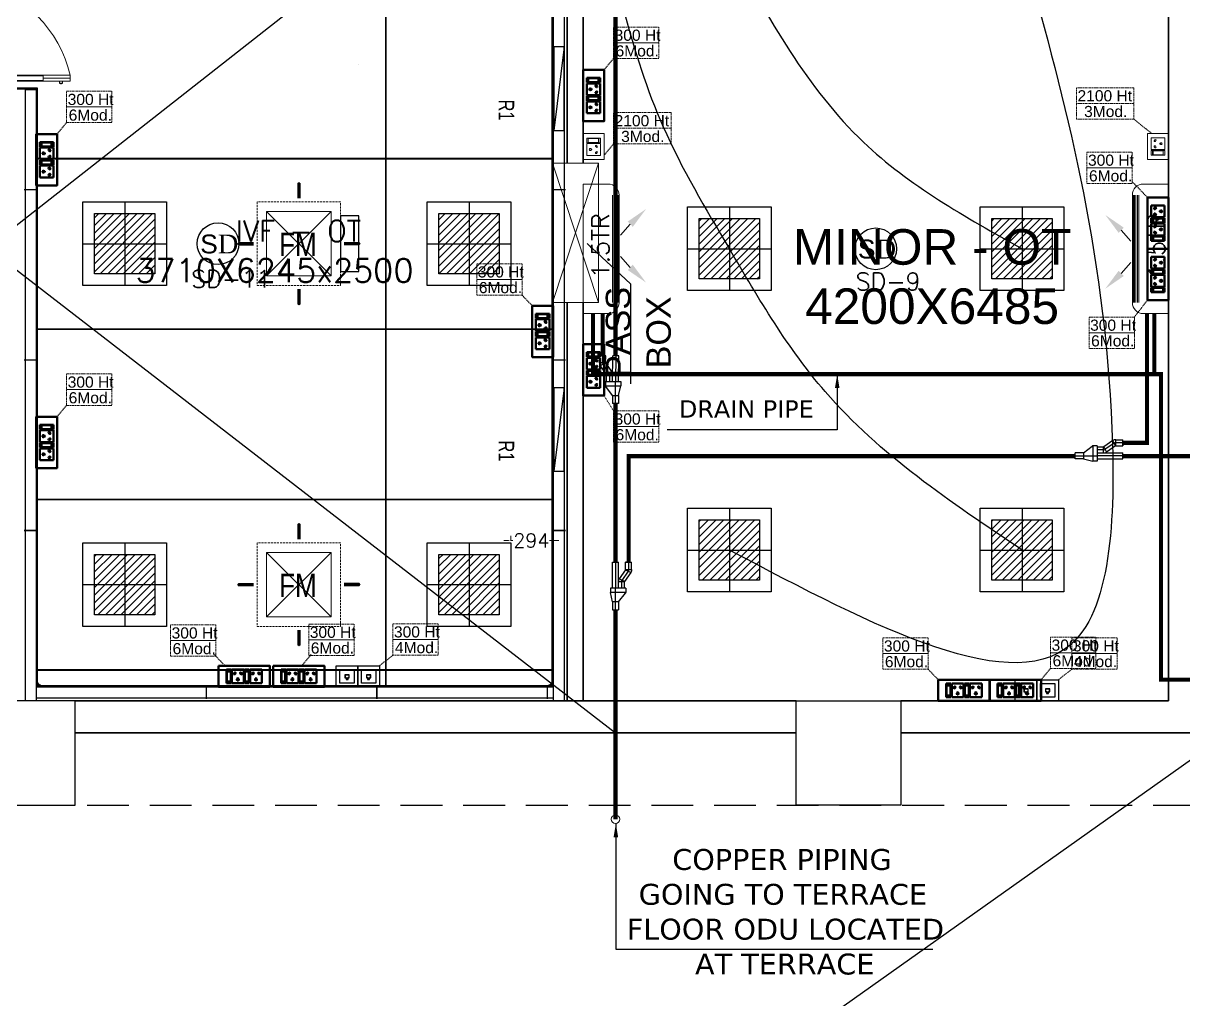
# Model space of a CAD drawing. Extents: x 3550807 to 4078732, y -628171 to -515859.
# Drawn here: x 3659281 to 3667610, y -609782 to -602775 of the extents above; entities that cross this region are included whole.
import ezdxf
from ezdxf.enums import TextEntityAlignment as Align

# ---------------------------------------------------------------- set-up
doc = ezdxf.new("R2010")
doc.units = 0
doc.header["$LTSCALE"] = 6
doc.header["$MEASUREMENT"] = 0
for name, pattern in [('1', [0]), ('CONTINU', [0]), ('DASHED', [0.75, 0.5, -0.25]), ('DASHED2', [0.375, 0.25, -0.125]), ('HIDDEN', [0.375, 0.25, -0.125])]:
    doc.linetypes.add(name, pattern=pattern)
doc.layers.get('0').update_dxf_attribs({"linetype": 'CONTINUOUS'})
doc.layers.get('Defpoints').update_dxf_attribs({"linetype": 'CONTINUOUS'})
for name, color, linetype, lineweight in [('0 Room description', 6, 'CONTINUOUS', 5), ('0 Room Dimensions', 7, 'CONTINUOUS', 0), ('1Y-JOINT', 1, 'CONTINUOUS', 25), ('Ahlada 50mm Ceiling Panels', 191, 'CONTINUOUS', 0), ('Ahlada Coving', 3, 'CONTINUOUS', 0), ('C-Section', 3, 'CONTINUOUS', 9), ('Double Leaf Door', 4, 'CONTINUOUS', 18), ('ELE. 2N0S OF 6-16 UPS SOCKETS', 191, 'CONTINUOUS', 15), ('FA-BELOW SMOKE DERECTOR', 1, 'CONTINUOUS', 25), ('M-VRF- CKT', 5, 'CONTINUOUS', 30), ('MEP_HVAC_RA_RAISERS', 3, 'CONTINUOUS', 0), ('MEP_HVAC_VRF_COPPER_PIPE', 6, 'CONTINUOUS', 9), ('Partition-80WP', 7, 'CONTINUOUS', 5), ('Supply Diffusers', 3, 'CONTINUOUS', 0), ('vrf', 6, 'CONTINUOUS', 30), ('WALL', 10, 'CONTINUOUS', 35), ('WIN', 151, 'CONTINUOUS', 9)]:
    doc.layers.add(name, color=color, linetype=linetype, lineweight=lineweight)
for name, color, linetype in [('80 mm Wall', 5, 'CONTINUOUS'), ('AC CKT-8', 110, 'CONTINUOUS'), ('AC-AHU', 7, 'CONTINUOUS'), ('Chajja', 7, 'CONTINUOUS'), ('COL', 5, 'CONTINUOUS'), ('DIM', 7, 'CONTINUOUS'), ('ELE.LAN POINT', 3, 'CONTINUOUS'), ('FA-FIRE TEXT', 7, 'CONTINUOUS'), ('HTL-COPPER PIPE', 6, 'CONTINUOUS'), ('HVAC_HI-WALL_1.5TR', 5, 'CONTINUOUS'), ('L -  ANGLE', 3, 'CONTINUOUS'), ('MEP_HVAC_DRAIN_PIPE', 7, 'CONTINUOUS'), ('MEP_HVAC_SUPPLY_AIR_DUCT', 3, 'CONTINUOUS'), ('MEP_HVAC_SUPPLY_DIFFUSER', 5, 'CONTINUOUS'), ('MEP_HVAC_TEXT', 7, 'CONTINUOUS'), ('TEXT', 5, 'CONTINUOUS')]:
    doc.layers.add(name, color=color, linetype=linetype)
doc.layers.add('CFT_LOOPING', color=7, linetype='1', lineweight=0, true_color=0xd6d600)
for name, color, linetype, true_color in [('ELE-42W EMERGENCY DOWN LIGHT', 7, 'CONTINUOUS', 0x608ec6), ('ELE-6A AC SOCKET', 7, 'CONTINUOUS', 0x00ceb6), ('ELE-LIGHTING WIRING', 7, 'CONTINUOUS', 0x63d7b6)]:
    doc.layers.add(name, color=color, linetype=linetype, true_color=true_color)
doc.styles.add('ARIAL', font='arial.ttf')
doc.styles.add('ARIEL', font='sanss___.ttf', dxfattribs={"width": 0.75})
doc.styles.add('PDF Times New Roman', font='times.ttf')
doc.styles.add('ROMAN', font='arial.ttf', dxfattribs={"width": 0.8})
doc.styles.add('ROMANS', font='romans.shx')
doc.styles.add('SIMPLEX', font='SIMPLEX')
doc.styles.get("Standard").update_dxf_attribs({"font": 'SIMPLEX'})
doc.styles.add('VERDANA', font='verdana.ttf')
doc.dimstyles.new('AEPL1', dxfattribs={"dimtxt": 100, "dimasz": 25, "dimexe": 1.25, "dimexo": 50, "dimtad": 0, "dimdec": 0, "dimtxsty": 'ROMANS', "dimcen": 2.5, "dimclrd": 250, "dimclre": 250, "dimadec": 0, "dimazin": 0, "dimtfac": 1, "dimtdec": 0, "dimtmove": 0, "dimatfit": 3, "dimfxl": 0, "dimlwd": 0, "dimlwe": 0, "dimarcsym": 0})
doc.dimstyles.new('TEXT', dxfattribs={"dimscale": 0, "dimtxt": 500, "dimasz": 100, "dimexe": 75, "dimexo": 100, "dimgap": 50, "dimtad": 0, "dimdec": 0, "dimzin": 0, "dimdsep": 46, "dimtxsty": 'ARIAL', "dimblk": 'OBLIQUE', "dimcen": 0.09, "dimdle": 100, "dimclrd": 256, "dimclre": 256, "dimclrt": 6, "dimadec": 0, "dimazin": 0, "dimtfac": 1, "dimtdec": 0, "dimtofl": 0, "dimtmove": 2, "dimatfit": 3, "dimfxl": 0, "dimfrac": 2, "dimtolj": 1, "dimtzin": 0, "dimarcsym": 0})

# ---------------------------------------------------------------- blocks, each defined once
blk = doc.blocks.new('_Oblique')
at = {"color": 0, "linetype": 'ByBlock', "lineweight": -2}
blk.add_line((-0.5, -0.5), (0.5, 0.5), dxfattribs=at)
blk = doc.blocks.new('1500x80')
at = {"layer": 'Double Leaf Door'}
for points in [[(99336.2, -25417.9), (99341.1, -25417.9), (99341.1, -25121.4), (99336.2, -25121.4)], [(99379.8, -25121.4), (99374.8, -25121.4), (99374.8, -25417.9), (99379.8, -25417.9)], [(100704.2, -25121.4), (100709.2, -25121.4), (100709.2, -25417.9), (100704.2, -25417.9)], [(100747.8, -25417.9), (100742.9, -25417.9), (100742.9, -25121.4), (100747.8, -25121.4)]]:
    blk.add_hatch(color=6, dxfattribs=at).paths.add_polyline_path(points)
at = {"layer": 'Double Leaf Door', "color": 8}
for p, q in [((99321.8, -24985.1), (99321.8, -25003.1)), ((99336.2, -24983.1), (99323.7, -24983.1)), ((99336.2, -25581.8), (99336.2, -24927.6)), ((99336.2, -24927.6), (99379.8, -24927.6)), ((99336.2, -24983.1), (99336.2, -25005)), ((99358, -25121.4), (99358, -24927.6)), ((99379.8, -24927.6), (99379.8, -25581.8)), ((100747.8, -24927.6), (100704.2, -24927.6)), ((100704.2, -24927.6), (100704.2, -25581.8)), ((100726, -25121.4), (100726, -24927.6)), ((100747.8, -25581.8), (100747.8, -24927.6)), ((100747.8, -24983.1), (100760.3, -24983.1)), ((100747.8, -24983.1), (100747.8, -25005)), ((100762.2, -24985.1), (100762.2, -25003.1)), ((99323.7, -25005), (99336.2, -25005)), ((100760.3, -25005), (100747.8, -25005)), ((99358, -25581.8), (99358, -25417.9)), ((100726, -25581.8), (100726, -25417.9)), ((99292, -25581.8), (99292, -25661.8)), ((99332.2, -25581.8), (99292, -25581.8)), ((99294, -25583.8), (99294, -25659.8)), ((99330.2, -25583.8), (99294, -25583.8)), ((99330.2, -25658.9), (99330.2, -25583.8)), ((99332.2, -25656.9), (99332.2, -25581.8)), ((99379.8, -25581.8), (99336.2, -25581.8)), ((100704.2, -25581.8), (100747.8, -25581.8)), ((100751.8, -25656.9), (100751.8, -25581.8)), ((100751.8, -25581.8), (100792, -25581.8)), ((100753.8, -25658.9), (100753.8, -25583.8)), ((100753.8, -25583.8), (100790, -25583.8)), ((100790, -25583.8), (100790, -25659.8)), ((100792, -25581.8), (100792, -25661.8)), ((99292, -25661.8), (99332.2, -25661.8)), ((99294, -25659.8), (99332.2, -25659.8)), ((99342.1, -25658.9), (99330.2, -25658.9)), ((99344.1, -25656.9), (99332.2, -25656.9)), ((99332.2, -25659.8), (99342.1, -25659.8)), ((99332.2, -25661.8), (99344.1, -25661.8)), ((99342.1, -25659.8), (99342.1, -25658.9)), ((99344.1, -25661.8), (99344.1, -25656.9)), ((100739.9, -25661.8), (100739.9, -25656.9)), ((100739.9, -25656.9), (100751.8, -25656.9)), ((100751.8, -25661.8), (100739.9, -25661.8)), ((100741.9, -25659.8), (100741.9, -25658.9)), ((100741.9, -25658.9), (100753.8, -25658.9)), ((100751.8, -25659.8), (100741.9, -25659.8)), ((100790, -25659.8), (100751.8, -25659.8)), ((100792, -25661.8), (100751.8, -25661.8))]:
    blk.add_line(p, q, dxfattribs=at)
at = {"layer": 'Double Leaf Door', "color": 6}
for p, q in [((99379.8, -25121.4), (99336.2, -25121.4)), ((99336.2, -25121.4), (99336.2, -25417.9)), ((99341.1, -25417.9), (99341.1, -25121.4)), ((99374.8, -25417.9), (99374.8, -25121.4)), ((99379.8, -25417.9), (99379.8, -25121.4)), ((100704.2, -25417.9), (100704.2, -25121.4)), ((100704.2, -25121.4), (100747.8, -25121.4)), ((100709.2, -25417.9), (100709.2, -25121.4)), ((100742.9, -25417.9), (100742.9, -25121.4)), ((100747.8, -25121.4), (100747.8, -25417.9)), ((99336.2, -25417.9), (99379.8, -25417.9)), ((100747.8, -25417.9), (100704.2, -25417.9))]:
    blk.add_line(p, q, dxfattribs=at)
at = {"layer": 'Double Leaf Door', "color": 6, "ltscale": 100}
for p, q in [((99374.8, -25121.4), (99374.8, -25417.9)), ((100709.2, -25121.4), (100709.2, -25417.9))]:
    blk.add_line(p, q, dxfattribs=at)
at = {"layer": 'Double Leaf Door', "color": 6}
for points in [[(99336.2, -25121.4), (99336.2, -25417.9), (99341.1, -25417.9), (99341.1, -25121.4), (99336.2, -25121.4)], [(99379.8, -25121.4), (99379.8, -25417.9), (99374.8, -25417.9), (99374.8, -25121.4), (99379.8, -25121.4)], [(100704.2, -25121.4), (100704.2, -25417.9), (100709.2, -25417.9), (100709.2, -25121.4), (100704.2, -25121.4)], [(100747.8, -25121.4), (100747.8, -25417.9), (100742.9, -25417.9), (100742.9, -25121.4), (100747.8, -25121.4)]]:
    blk.add_lwpolyline(points, dxfattribs=at)
at = {"layer": 'Double Leaf Door', "ltscale": 5000}
for points in [[(99336.2, -25121.4), (99336.2, -25417.9), (99341.1, -25417.9), (99341.1, -25121.4), (99336.2, -25121.4)], [(100747.8, -25121.4), (100747.8, -25417.9), (100742.9, -25417.9), (100742.9, -25121.4), (100747.8, -25121.4)]]:
    blk.add_lwpolyline(points, dxfattribs=at)
at = {"layer": 'Double Leaf Door', "color": 8}
for centre, radius, start, end in [((99323.7, -24985.1), 1.98, 90, 180), ((99175.8, -25796.3), 892.3, 13.90597, 76.78637), ((100908.2, -25796.3), 892.3, 103.21363, 166.09403), ((100760.3, -24985.1), 1.98, 0, 90), ((99321.8, -24994.1), 3.72, 90, 270), ((99323.7, -25003.1), 1.98, 180, 270), ((100760.3, -25003.1), 1.98, 270, 0), ((100762.2, -24994.1), 3.72, 270, 90)]:
    blk.add_arc(centre, radius, start, end, dxfattribs=at)
blk = doc.blocks.new('A010004 Mezz.F. Layout Plan$0$b & c')
at = {"layer": 'Ahlada Coving', "color": 3}
for p, q in [((-4.1, 40.9), (-5.7, 42.5)), ((-2.7, 7.8), (-3.7, 7.8)), ((-3.7, 7.8), (-2.7, 6)), ((4.9, 15.3), (-2.7, 7.8)), ((-2.7, 6), (5.7, 14.4)), ((8.7, 11.4), (0.3, 3)), ((0.3, 3), (2.1, 2)), ((2.1, 3), (9.7, 10.6)), ((2.1, 2), (2.1, 3)), ((36.9, 0), (35.3, 1.6))]:
    blk.add_line(p, q, dxfattribs=at)
blk.add_lwpolyline([(-5.7, 30.7), (-5.7, 5.7), (0, 0), (25, 0), (22.8, 1.5), (13.2, 1.5), (3.6, 4.5), (3.6, 1.5), (0.6, 1.5), (-4.2, 6.3), (-4.2, 9.3), (-1.2, 9.3), (-4.2, 18.9), (-4.2, 28.4), (-5.7, 30.7)], dxfattribs=at)
for radius, start, end in [(44, 181.95475, 220.59761), (42.5, 184.1661, 265.90598), (44, 222.22858, 227.77458), (44, 229.40556, 268.11195)]:
    blk.add_arc((38.3, 44), radius, start, end, dxfattribs=at)
blk = doc.blocks.new('C SECTION')
at = {"layer": 'C-Section'}
for p, q in [((3564373.2, -608564.1), (3564778.2, -608564.1)), ((3564373.2, -608564.1), (3564373.2, -608595.1)), ((3564373.2, -608595.1), (3564374.2, -608595.1)), ((3564374.2, -608565.1), (3564777.2, -608565.1)), ((3564374.2, -608565.1), (3564374.2, -608595.1)), ((3564777.2, -608565.1), (3564777.2, -608595.1)), ((3564777.2, -608595.1), (3564778.2, -608595.1)), ((3564778.2, -608564.1), (3564778.2, -608595.1))]:
    blk.add_line(p, q, dxfattribs=at)
blk = doc.blocks.new('54W EME')
at = {"layer": 'ELE-42W EMERGENCY DOWN LIGHT'}
h = blk.add_hatch(dxfattribs=at)
h.set_pattern_fill('ANSI31', color=8, scale=312.5, style=0)
h.paths.add_polyline_path([(-216.4, -216.4), (-216.4, 216.4), (216.4, 216.4), (216.4, -216.4)])
for p, q in [((0, 300), (0, -300)), ((-300, 0), (300, 0))]:
    blk.add_line(p, q, dxfattribs=at)
for points in [[(-300, -300), (-300, 300), (300, 300), (300, -300)], [(-216.4, -216.4), (-216.4, 216.4), (216.4, 216.4), (216.4, -216.4)]]:
    blk.add_lwpolyline(points, close=True, dxfattribs=at)
blk = doc.blocks.new('6MODULE-UPS')
at = {"layer": 'ELE. 2N0S OF 6-16 UPS SOCKETS', "color": 223, "lineweight": 50}
for p, q in [((-5.7, 91.9), (-5.7, 19.7)), ((-5.7, 91.9), (-5.7, 19.7)), ((19.4, 91.9), (-5.7, 91.9)), ((-5.7, 91.9), (19.4, 91.9)), ((-3.6, 84), (-3.6, 27.6)), ((17.3, 84), (-3.6, 84)), ((17.3, 27.6), (17.3, 84)), ((19.4, 19.7), (19.4, 91.9)), ((23.6, 91.9), (86.9, 91.9)), ((23.6, 19.7), (23.6, 91.9)), ((86.9, 91.9), (86.9, 19.7)), ((91.1, 91.9), (91.1, 19.7)), ((91.1, 91.9), (91.1, 19.7)), ((116.2, 91.9), (91.1, 91.9)), ((91.1, 91.9), (116.2, 91.9)), ((93.2, 84), (93.2, 27.6)), ((114.1, 84), (93.2, 84)), ((114.1, 27.6), (114.1, 84)), ((116.2, 19.7), (116.2, 91.9)), ((120.4, 19.7), (120.4, 91.9)), ((120.4, 91.9), (183.6, 91.9)), ((183.6, 91.9), (183.6, 19.7)), ((-5.7, 19.7), (19.4, 19.7)), ((-3.6, 30.1), (17.3, 30.1)), ((-3.6, 27.6), (17.3, 27.6)), ((86.9, 19.7), (23.6, 19.7)), ((91.1, 19.7), (116.2, 19.7)), ((93.2, 30.1), (114.1, 30.1)), ((93.2, 27.6), (114.1, 27.6)), ((183.6, 19.7), (120.4, 19.7))]:
    blk.add_line(p, q, dxfattribs=at)
blk.add_lwpolyline([(-48.1, 0), (226, 0), (226, 111.6), (-48.1, 111.6)], close=True, dxfattribs=at)
for centre, radius, start, end in [((55.3, 73.6), 4.92, 307.15837, 232.84163), ((55.3, 68.7), 3.14, 161.40312, 18.59688), ((152, 73.6), 4.92, 307.15837, 232.84163), ((152, 68.7), 3.14, 161.40312, 18.59688), ((37.2, 41.7), 4.24, 5.26891, 272.51003), ((40.6, 38.8), 3.42, 202.68381, 75.09514), ((69.9, 38.8), 3.42, 104.90486, 337.31619), ((73.3, 41.7), 4.24, 267.48997, 174.73109), ((134, 41.7), 4.24, 5.26891, 272.51003), ((137.3, 38.8), 3.42, 202.68381, 75.09514), ((166.7, 38.8), 3.42, 104.90486, 337.31619), ((170, 41.7), 4.24, 267.48997, 174.73109)]:
    blk.add_arc(centre, radius, start, end, dxfattribs=at)
blk = doc.blocks.new('EQ2WE')
at = {"layer": 'ELE-6A AC SOCKET', "lineweight": 0}
for p, q in [((-99, 170), (-215, 170)), ((-215, 170), (-215, 36)), ((-99, 36), (-99, 170)), ((-91, 36), (-91, 170)), ((-91, 170), (-45, 170)), ((-45, 170), (-91, 170)), ((-87, 51), (-87, 155)), ((-87, 155), (-48, 155)), ((-48, 155), (-48, 51)), ((-45, 170), (-45, 36)), ((-45, 170), (-45, 36)), ((-215, 36), (-99, 36)), ((-45, 36), (-91, 36)), ((-48, 55), (-87, 55)), ((-48, 51), (-87, 51))]:
    blk.add_line(p, q, dxfattribs=at)
blk.add_lwpolyline([(0, 0), (-257, 0), (-257, 206), (0, 206)], close=True, dxfattribs=at)
for centre, radius, start, end in [((-157, 136), 9.08, 307.1584, 232.8416), ((-157, 127), 5.79, 161.4031, 18.5969), ((-190, 77), 7.83, 5.2689, 272.51), ((-184, 72), 6.31, 202.6838, 75.0951), ((-130, 72), 6.31, 104.9049, 337.3162), ((-124, 77), 7.83, 267.49, 174.7311)]:
    blk.add_arc(centre, radius, start, end, dxfattribs=at)
blk = doc.blocks.new('Voice')
at = {"layer": 'ELE.LAN POINT', "color": 6}
for points in [[(0, -31.8), (127.9, -31.8), (127.9, 92), (0, 92)], [(21.9, -10), (106, -10), (106, 70.1), (21.9, 70.1)], [(77.3, 21.4), (69.7, 21.4), (69.7, 11.7), (58.1, 11.7), (58.1, 21.4), (50.6, 21.4), (50.6, 38.7), (77.3, 38.7)], [(75.9, 22.8), (68.4, 22.8), (68.4, 13), (59.5, 13), (59.5, 22.8), (52, 22.8), (52, 37.4), (75.9, 37.4)]]:
    blk.add_lwpolyline(points, close=True, dxfattribs=at)
blk = doc.blocks.new('SMOKE DETECTOR')
at = {"layer": 'FA-BELOW SMOKE DERECTOR', "color": 7}
blk.add_circle((931028.7, -118293.9), 166, dxfattribs=at)
at = {"layer": 'FA-BELOW SMOKE DERECTOR', "insert": (930887.1, -118373), "char_height": 150, "attachment_point": 7, "style": 'PDF Times New Roman'}
blk.add_mtext('{\\fArial|b0|i0|c0|p34;S}D', dxfattribs=at)
blk = doc.blocks.new('FM3')
at = {"layer": 'Supply Diffusers'}
for p, q in [((234.6, -234.9), (-235.4, 235.1)), ((-235.4, -234.9), (234.6, 235.1))]:
    blk.add_line(p, q, dxfattribs=at)
at = {"layer": 'Supply Diffusers', "color": 7}
for points in [[(0.6, 451.1, 0, 150, 0), (0.6, 390.6, 25, 25, 0), (0.6, 330.1, 25, 25, 0)], [(-451.4, -0.9, 0, 150, 0), (-390.9, -0.9, 25, 25, 0), (-330.4, -0.9, 25, 25, 0)], [(450.6, 1.1, 0, 150, 0), (390.1, 1.1, 25, 25, 0), (329.6, 1.1, 25, 25, 0)], [(0.6, -450.9, 0, 150, 0), (0.6, -390.4, 25, 25, 0), (0.6, -329.9, 25, 25, 0)]]:
    blk.add_lwpolyline(points, format="xyseb", dxfattribs=at)
at = {"layer": 'Supply Diffusers', "linetype": 'DASHED', "ltscale": 5}
blk.add_lwpolyline([(-305.4, -304.9), (304.6, -304.9), (304.6, 305.1), (-305.4, 305.1)], close=True, dxfattribs=at)
at = {"layer": 'Supply Diffusers'}
blk.add_lwpolyline([(-235.4, -234.9), (234.6, -234.9), (234.6, 235.1), (-235.4, 235.1)], close=True, dxfattribs=at)
at = {"layer": 'Supply Diffusers', "style": 'ROMAN', "width": 0.8}
blk.add_text('FM', height=170, dxfattribs=at).set_placement((-144.4, -89.7))
blk = doc.blocks.new('SA DIFFUSER 600X600MM')
at = {"layer": 'Supply Diffusers', "color": 1, "xscale": 0.9836065573758823, "yscale": 0.9836065573758823, "zscale": 0.9836065573758823}
blk.add_blockref('FM3', (1302829.9, -127949.5, 14384.8), dxfattribs=at)
blk = doc.blocks.new('RAISER 400X400MM')
at = {"layer": 'MEP_HVAC_RA_RAISERS', "lineweight": 25}
blk.add_line((2003785.4, 80176.6), (2004185.4, 80126.6), dxfattribs=at)
blk.add_lwpolyline([(2004185.4, 80176.6), (2003785.4, 80176.6), (2003785.4, 80126.6), (2004185.4, 80126.6)], close=True, dxfattribs=at)
blk.add_lwpolyline([(2003985.4, 80105.8, 0, 44.3, 0), (2003985.4, 80054.1, 0, 0, 0), (2003985.4, 79969.7, 0, 0, 0), (2004052.1, 79969.7, 0, 0, 0), (2003868.7, 79926.8, 0, 0, 0), (2003970.3, 79926.8, 0, 0, 0), (2003970.3, 79863.1, 0, 0, 0)], format="xyseb", dxfattribs=at)
at = {"layer": 'MEP_HVAC_RA_RAISERS', "lineweight": 25, "insert": (2004037.9, 79936.9), "char_height": 75, "width": 116.101, "attachment_point": 1, "style": 'ARIEL'}
blk.add_mtext('R1', dxfattribs=at)
blk = doc.blocks.new('*D181')
at = {"layer": 'Defpoints', "color": 0, "linetype": 'ByBlock', "transparency": 16777216}
for p in [(3662780.8, -606503.3), (3663074.5, -606486.4), (3663074.5, -606503.3)]:
    blk.add_point(p, dxfattribs=at)
at = {"layer": 'L -  ANGLE', "color": 250, "linetype": 'ByBlock', "lineweight": 0, "transparency": 16777216}
for p, q in [((3662755.8, -606486.4), (3662730.8, -606486.4)), ((3662780.8, -606453.3), (3662780.8, -606485.2)), ((3662780.8, -606486.4), (3662796, -606486.4)), ((3663074.5, -606486.4), (3663059.3, -606486.4)), ((3663074.5, -606453.3), (3663074.5, -606485.2)), ((3663099.5, -606486.4), (3663124.5, -606486.4))]:
    blk.add_line(p, q, dxfattribs=at)
at = {"layer": 'L -  ANGLE', "color": 250, "linetype": 'ByBlock', "transparency": 16777216}
for points in [[(3662755.8, -606490.6), (3662755.8, -606482.3), (3662780.8, -606486.4)], [(3663099.5, -606482.3), (3663099.5, -606490.6), (3663074.5, -606486.4)]]:
    blk.add_solid(points, dxfattribs=at)
at = {"layer": 'L -  ANGLE', "color": 0, "linetype": 'ByBlock', "transparency": 16777216, "insert": (3662927.6, -606486.4), "char_height": 100, "attachment_point": 5, "style": 'ROMANS'}
blk.add_mtext('294', dxfattribs=at)
blk = doc.blocks.new('HI WALL SPLIT AC UNIT 1.5TR')
at = {"layer": 'HVAC_HI-WALL_1.5TR', "color": 7, "lineweight": 5}
for p, q in [((1295285.1, -129882.4), (1295362.7, -129951.6)), ((1295595, -129882.4), (1295517.4, -129951.6))]:
    blk.add_line(p, q, dxfattribs=at)
at = {"layer": 'HVAC_HI-WALL_1.5TR', "color": 5, "lineweight": 5}
for p, q in [((1295076, -129962.8), (1295847.5, -129962.8)), ((1294997.2, -130220.8), (1294997.2, -130041.6)), ((1295926.2, -130220.8), (1295926.2, -130041.6)), ((1294997.2, -130220.8), (1295926.2, -130220.8))]:
    blk.add_line(p, q, dxfattribs=at)
at = {"layer": 'HVAC_HI-WALL_1.5TR', "color": 8, "lineweight": 5}
for p, q in [((1295076, -129969.7), (1295847.5, -129969.7)), ((1295076, -129979), (1295847.5, -129979)), ((1295076, -129988.2), (1295847.5, -129988.2)), ((1295076, -129999.8), (1295847.5, -129999.8)), ((1295076, -130009), (1295847.5, -130009))]:
    blk.add_line(p, q, dxfattribs=at)
at = {"layer": 'HVAC_HI-WALL_1.5TR', "color": 5, "lineweight": 5}
for centre, start, end in [((1295076, -130041.6), 90, 180), ((1295847.5, -130041.6), 0, 90)]:
    blk.add_arc(centre, 78.8, start, end, dxfattribs=at)
at = {"layer": 'HVAC_HI-WALL_1.5TR', "color": 7, "lineweight": 5}
for points in [[(1295304, -129864.2), (1295266.2, -129900.6), (1295175.9, -129769)], [(1295576.1, -129864.2), (1295613.9, -129900.6), (1295704.2, -129769)]]:
    blk.add_solid(points, dxfattribs=at)
blk = doc.blocks.new('Y-JOINT')
at = {"layer": '1Y-JOINT', "extrusion": (7.0061e-12, -6.61628e-05, 1)}
for p, q in [((416463.1, -2757.4, 0), (416463.1, -2628.5, 0)), ((416463.1, -2628.5, 0), (416499.1, -2628.5, 0)), ((416499.1, -2757.4, 0), (416499.1, -2628.5, 0)), ((416579.1, -2646.1, 0), (416499.1, -2628.5, 0)), ((416463.1, -2646.1, 0), (416247.1, -2646.1, 0)), ((416247.1, -2646.1, 0), (416247.1, -2696.7, 0)), ((416247.1, -2671.4, 0), (416463.1, -2671.4, 0)), ((416463.1, -2696.7, 0), (416247.1, -2696.7, 0)), ((416310.3, -2755.2, 0), (416385.8, -2702.8, 0)), ((416321.4, -2777.9, 0), (416398.7, -2724.6, 0)), ((416408, -2748.2, 0), (416385.8, -2702.8, 0)), ((416411.9, -2747.3, 0), (416411.9, -2696.7, 0)), ((416463.1, -2696.7, 0), (416411.9, -2696.7, 0)), ((416411.9, -2722, 0), (416463.1, -2722, 0)), ((416579.1, -2696.7, 0), (416506, -2754.1, 0)), ((416306.4, -2756.1, 0), (416247.1, -2756.1, 0)), ((416247.1, -2771.6, 0), (416247.1, -2756.1, 0)), ((416247.1, -2756.1, 0), (416247.1, -2806.7, 0)), ((416247.1, -2781.4, 0), (416306.4, -2781.4, 0)), ((416306.4, -2806.7, 0), (416247.1, -2806.7, 0)), ((416306.4, -2756.1, 0), (416306.4, -2806.7, 0)), ((416310.3, -2755.2, 0), (416332.5, -2800.7, 0)), ((416332.5, -2800.7, 0), (416408, -2748.2, 0)), ((416463.1, -2747.3, 0), (416411.9, -2747.3, 0)), ((416463.1, -2757.4, 0), (416499.1, -2757.4, 0))]:
    blk.add_line(p, q, dxfattribs=at)
at = {"layer": '1Y-JOINT', "extrusion": (6.9964e-12, -6.61628e-05, 1)}
for p, q in [((416647.1, -2671.4, 0), (416463.1, -2671.4, 0)), ((416579.1, -2646.1, 0), (416647.1, -2646.1, 0)), ((416579.1, -2696.7, 0), (416647.1, -2696.7, 0)), ((416647.1, -2646.1, 0), (416647.1, -2696.7, 0))]:
    blk.add_line(p, q, dxfattribs=at)
at = {"layer": '1Y-JOINT'}
blk.add_line((416579.1, -2696.7, 0), (416579.1, -2646.1, 0), dxfattribs=at)
at = {"layer": '1Y-JOINT', "extrusion": (7.0061e-12, -6.61628e-05, 1)}
for centre, radius, start, end in [((416411.9, -2756.2, 0.2), 59.5, 90.00001, 116.0671), ((416411.9, -2756.2, 0.2), 34.2, 90.00001, 116.0671), ((416306.4, -2747.3, 0.2), 8.85, 270.00001, 296.0671), ((416306.4, -2747.3, 0.2), 34.2, 270.00001, 296.0671), ((416306.4, -2747.3, 0.2), 59.5, 270.00001, 296.0671), ((416411.9, -2756.2, 0.2), 8.85, 90.00001, 116.0671), ((416499.1, -2748.6, 0.2), 8.85, 270.00001, 321.37887)]:
    blk.add_arc(centre, radius, start, end, dxfattribs=at)
blk = doc.blocks.new('A$C4D743431')
at = {"layer": 'AC CKT-8', "xscale": 0.933787291884793, "yscale": 0.933787291884793, "zscale": 0.933787291884793, "rotation": 359.9999939263457}
blk.add_blockref('Y-JOINT', (-389059.7, 2494.6, 0), dxfattribs=at)
blk = doc.blocks.new('G$C4406566D')
at = {"layer": 'M-VRF- CKT', "xscale": 0.8031807735897878, "yscale": 0.8031807735897878, "zscale": 0.8031807735897878, "rotation": 180}
blk.add_blockref('A$C4D743431', (-224.2, -88.8, 0), dxfattribs=at)
blk.add_blockref('A$C4D743431', (-224.2, -88.8, 0), dxfattribs=at)
blk = doc.blocks.new('G$C186CAD5F')
at = {"layer": 'vrf', "color": 3, "xscale": 8.96419313933734, "yscale": 8.96419313933734, "zscale": 8.96419313933734, "rotation": 270.0000005682937}
blk.add_blockref('G$C4406566D', (796, -2010, 0), dxfattribs=at)

msp = doc.modelspace()

# ---------------------------------------------------------------- linework, layer by layer
at = {"layer": '80 mm Wall', "ltscale": 500}
for p, q in [((3663084.5, -601191.3), (3663084.5, -607636.3)), ((3663164.5, -601191.3), (3663164.5, -607636.3)), ((3659294.5, -603251.3), (3659294.5, -607636.3)), ((3659374.5, -603251.3), (3659374.5, -607636.3)), ((3659374.5, -607536.3), (3663084.5, -607536.3)), ((3659374.5, -607616.3), (3663084.5, -607616.3))]:
    msp.add_line(p, q, dxfattribs=at)
at = {"layer": '80 mm Wall', "color": 8, "ltscale": 500}
msp.add_line((3659294.5, -603251.3), (3659374.5, -603251.3), dxfattribs=at)
at = {"layer": 'Ahlada 50mm Ceiling Panels', "linetype": 'ByBlock', "lineweight": -2}
for p, q in [((3661884, -607526.3), (3661884, -601301.3)), ((3661887, -607526.3), (3661887, -601301.3)), ((3663074.5, -601301.3), (3663074.5, -607526.3)), ((3659384.5, -607526.3), (3659384.5, -603241.3)), ((3659384.5, -603744.3), (3663074.5, -603744.3)), ((3659384.5, -603747.3), (3663074.5, -603747.3)), ((3659384.5, -604967.3), (3663074.5, -604967.3)), ((3659384.5, -604970.3), (3663074.5, -604970.3)), ((3659384.5, -606190.3), (3663074.5, -606190.3)), ((3659384.5, -606193.3), (3663074.5, -606193.3)), ((3659384.5, -607413.3), (3663074.5, -607413.3)), ((3659384.5, -607416.3), (3663074.5, -607416.3)), ((3659384.5, -607526.3), (3663074.5, -607526.3))]:
    msp.add_line(p, q, dxfattribs=at)
at = {"layer": 'Ahlada 50mm Ceiling Panels', "color": 8, "linetype": 'ByBlock', "lineweight": -2}
msp.add_line((3659384.5, -603241.3), (3658974.5, -603241.3), dxfattribs=at)
at = {"layer": 'CFT_LOOPING', "color": 7, "linetype": 'DASHED2', "ltscale": 5}
for p, q in [((3663518.1, -603028.2), (3663449.5, -603110.2)), ((3659593.1, -603488.7), (3659524.5, -603570.6)), ((3667252.9, -603462.9), (3667379.7, -603566.7)), ((3663518.1, -603641.7), (3663449.5, -603723.6)), ((3667240.4, -603912.1), (3667349.5, -604025.3)), ((3662861.5, -604726.5), (3662934.5, -604802.5)), ((3667255.5, -604883.6), (3667349.5, -604762.3)), ((3663518.1, -605556.9), (3663449.5, -605447.3)), ((3659593.1, -605516.9), (3659524.5, -605598.8)), ((3660649.8, -607302.3), (3660722.9, -607378.3)), ((3661347.4, -607304.4), (3661278.8, -607386.3)), ((3661934.6, -607309.4), (3661837.8, -607386.3)), ((3665775.7, -607410.3), (3665848.7, -607486.3)), ((3666654.3, -607404.4), (3666585.7, -607486.3)), ((3666807.3, -607409.4), (3666710.5, -607486.3))]:
    msp.add_line(p, q, dxfattribs=at)
for points in [[(3663518.1, -602803.2), (3663842.9, -602803.2), (3663842.9, -602915.7), (3663518.1, -602915.7)], [(3663518.1, -602915.7), (3663842.9, -602915.7), (3663842.9, -603028.2), (3663518.1, -603028.2)], [(3659593.1, -603263.7), (3659917.9, -603263.7), (3659917.9, -603376.2), (3659593.1, -603376.2)], [(3666840.4, -603237.9), (3667252.9, -603237.9), (3667252.9, -603350.4), (3666840.4, -603350.4)], [(3659593.1, -603376.2), (3659917.9, -603376.2), (3659917.9, -603488.7), (3659593.1, -603488.7)], [(3663518.1, -603416.7), (3663930.7, -603416.7), (3663930.7, -603529.2), (3663518.1, -603529.2)], [(3666840.4, -603350.4), (3667252.9, -603350.4), (3667252.9, -603462.9), (3666840.4, -603462.9)], [(3663518.1, -603529.2), (3663930.7, -603529.2), (3663930.7, -603641.7), (3663518.1, -603641.7)], [(3666915.5, -603699.9), (3667240.4, -603699.9), (3667240.4, -603812.4), (3666915.5, -603812.4)], [(3666915.5, -603812.4), (3667240.4, -603812.4), (3667240.4, -603924.9), (3666915.5, -603924.9)], [(3662536.7, -604501.5), (3662861.5, -604501.5), (3662861.5, -604614), (3662536.7, -604614)], [(3662536.7, -604614), (3662861.5, -604614), (3662861.5, -604726.5), (3662536.7, -604726.5)], [(3666930.6, -604883.6), (3667255.5, -604883.6), (3667255.5, -604996.1), (3666930.6, -604996.1)], [(3666930.6, -604996.1), (3667255.5, -604996.1), (3667255.5, -605108.6), (3666930.6, -605108.6)], [(3659593.1, -605291.9), (3659917.9, -605291.9), (3659917.9, -605404.4), (3659593.1, -605404.4)], [(3659593.1, -605404.4), (3659917.9, -605404.4), (3659917.9, -605516.9), (3659593.1, -605516.9)], [(3663518.1, -605556.9), (3663842.9, -605556.9), (3663842.9, -605669.4), (3663518.1, -605669.4)], [(3663518.1, -605669.4), (3663842.9, -605669.4), (3663842.9, -605781.9), (3663518.1, -605781.9)], [(3660339, -607091.9), (3660663.8, -607091.9), (3660663.8, -607204.4), (3660339, -607204.4)], [(3661330.6, -607087.3), (3661655.4, -607087.3), (3661655.4, -607199.8), (3661330.6, -607199.8)], [(3661934.6, -607084.4), (3662259.4, -607084.4), (3662259.4, -607196.9), (3661934.6, -607196.9)], [(3666654.3, -607179.4), (3666979.1, -607179.4), (3666979.1, -607291.9), (3666654.3, -607291.9)], [(3660339, -607204.4), (3660663.8, -607204.4), (3660663.8, -607316.9), (3660339, -607316.9)], [(3661330.6, -607199.8), (3661655.4, -607199.8), (3661655.4, -607312.3), (3661330.6, -607312.3)], [(3661934.6, -607196.9), (3662259.4, -607196.9), (3662259.4, -607309.4), (3661934.6, -607309.4)], [(3665450.9, -607185.3), (3665775.7, -607185.3), (3665775.7, -607297.8), (3665450.9, -607297.8)], [(3666807.3, -607184.4), (3667132.1, -607184.4), (3667132.1, -607296.9), (3666807.3, -607296.9)], [(3665450.9, -607297.8), (3665775.7, -607297.8), (3665775.7, -607410.3), (3665450.9, -607410.3)], [(3666654.3, -607291.9), (3666979.1, -607291.9), (3666979.1, -607404.4), (3666654.3, -607404.4)], [(3666807.3, -607296.9), (3667132.1, -607296.9), (3667132.1, -607409.4), (3666807.3, -607409.4)]]:
    msp.add_lwpolyline(points, close=True, dxfattribs=at)
at = {"layer": 'Chajja', "color": 8, "linetype": 'HIDDEN', "ltscale": 200}
msp.add_line((3654789.5, -608386.3), (3677304.5, -608386.3), dxfattribs=at)
at = {"layer": 'COL', "color": 8}
for points in [[(3658984.5, -608386.3), (3659654.5, -608386.3), (3659654.5, -607636.3), (3658984.5, -607636.3)], [(3664829.5, -607636.3), (3665579.5, -607636.3), (3665579.5, -608386.3), (3664829.5, -608386.3)]]:
    msp.add_lwpolyline(points, close=True, dxfattribs=at)
at = {"layer": 'DIM', "linetype": 'ByBlock'}
for p, q in [((3649917.5, -620631.1), (3694766.9, -588851.5)), ((3663391.6, -600961.3), (3654414.5, -608011.3)), ((3654889.5, -601191.3), (3663531.9, -607866.3))]:
    msp.add_line(p, q, dxfattribs=at)
at = {"layer": 'ELE-LIGHTING WIRING', "color": 254, "linetype": 'ByBlock', "true_color": 0xdebad0}
for points in [[(3663403.1, -601830.5), (3663874.2, -603518.2), (3664349.5, -604393.7)], [(3664349.5, -602232.1), (3665312.5, -603629.5), (3666449.5, -604393.7)], [(3666449.5, -602232.1), (3667088.6, -605562.7), (3666838.5, -607195.2), (3664349.5, -606555.3)], [(3666449.5, -606555.3), (3665036.8, -605418.6), (3664349.5, -604393.7)]]:
    msp.add_spline(points, degree=3, dxfattribs=at)
at = {"layer": 'MEP_HVAC_DRAIN_PIPE', "linetype": 'ByBlock', "const_width": 30}
for points in [[(3663371, -604858.3), (3663371, -605293.6), (3667447.3, -605293.6), (3667447.3, -607485.1), (3667709.4, -607485.1)], [(3667399.3, -605293.6), (3667399.3, -604858.3)]]:
    msp.add_lwpolyline(points, dxfattribs=at)
at = {"layer": 'MEP_HVAC_SUPPLY_AIR_DUCT', "linetype": 'ByBlock'}
msp.add_lwpolyline([(3661690.2, -603071.3), (3661689.6, -603071.3)], dxfattribs=at)
at = {"layer": 'MEP_HVAC_SUPPLY_AIR_DUCT', "linetype": 'ByBlock', "elevation": 0}
msp.add_lwpolyline([(3661559.5, -604557.3), (3661689.6, -604557.3), (3661689.6, -604157.3), (3661559.5, -604157.3)], close=True, dxfattribs=at)
at = {"layer": 'MEP_HVAC_VRF_COPPER_PIPE', "color": 6, "linetype": 'ByBlock', "const_width": 30}
for points in [[(3663531.9, -605161.5), (3663531.9, -601886.9), (3666334.4, -601886.9)], [(3663531.9, -606643.2), (3663531.9, -605503.5)], [(3663531.9, -608486.3), (3663531.9, -606985.1)]]:
    msp.add_lwpolyline(points, dxfattribs=at)
for points, elevation in [([(3663439.8, -605161), (3663439.8, -604858.3)], 0), ([(3667173.8, -605785.8), (3667346.7, -605785.8), (3667346.7, -604858.3)], 0), ([(3666831.8, -605881), (3663626, -605881), (3663626, -606643.2)], -50615.4), ([(3674739.8, -605881), (3667173.8, -605881)], -50615.4)]:
    msp.add_lwpolyline(points, dxfattribs=dict(at, elevation=elevation))
at = {"layer": 'MEP_HVAC_VRF_COPPER_PIPE', "linetype": 'ByBlock'}
msp.add_circle((3663531.9, -608486.3), 30, dxfattribs=at)
at = {"layer": 'Partition-80WP', "ltscale": 0.5}
for p, q in [((3659383.5, -603967.2, -92016.4), (3659288.2, -603967.2, -92016.4)), ((3659383.5, -603970.2, -92016.4), (3659288.2, -603970.2, -92016.4)), ((3663173.5, -603967.2, -92016.4), (3663078.2, -603967.2, -92016.4)), ((3663173.5, -603970.2, -92016.4), (3663078.2, -603970.2, -92016.4)), ((3659383.5, -605190.2, -92016.4), (3659288.2, -605190.2, -92016.4)), ((3659383.5, -605193.2, -92016.4), (3659288.2, -605193.2, -92016.4)), ((3663173.5, -605190.2, -92016.4), (3663078.2, -605190.2, -92016.4)), ((3663173.5, -605193.2, -92016.4), (3663078.2, -605193.2, -92016.4)), ((3659383.5, -606413.2, -92016.4), (3659288.2, -606413.2, -92016.4)), ((3659383.5, -606416.2, -92016.4), (3659288.2, -606416.2, -92016.4)), ((3663173.5, -606413.2, -92016.4), (3663078.2, -606413.2, -92016.4)), ((3663173.5, -606416.2, -92016.4), (3663078.2, -606416.2, -92016.4)), ((3660594.5, -607526.4, -92016.4), (3660594.5, -607621.7, -92016.4)), ((3660597.5, -607526.4, -92016.4), (3660597.5, -607621.7, -92016.4)), ((3661817.5, -607526.4, -92016.4), (3661817.5, -607621.7, -92016.4)), ((3661820.5, -607526.4, -92016.4), (3661820.5, -607621.7, -92016.4)), ((3663040.5, -607526.4, -92016.4), (3663040.5, -607621.7, -92016.4)), ((3663043.5, -607526.4, -92016.4), (3663043.5, -607621.7, -92016.4))]:
    msp.add_line(p, q, dxfattribs=at)
at = {"layer": 'WALL', "color": 8, "linetype": 'ByBlock'}
for p, q in [((3663184.5, -601191.3), (3663184.5, -603778.8)), ((3663299.5, -601191.3), (3663299.5, -603778.8)), ((3667499.5, -601191.3), (3667499.5, -607636.3)), ((3663184.5, -604778.8), (3663184.5, -607636.3)), ((3663299.5, -604778.8), (3663299.5, -607636.3)), ((3659654.5, -607636.3), (3664829.5, -607636.3)), ((3665579.5, -607636.3), (3667499.5, -607636.3)), ((3659654.5, -607866.3), (3664829.5, -607866.3)), ((3665579.5, -607866.3), (3671539.5, -607866.3))]:
    msp.add_line(p, q, dxfattribs=at)
at = {"layer": 'WIN', "color": 8, "linetype": 'Continuous'}
for p, q in [((3663409.7, -604778.8), (3663079.7, -603778.8)), ((3663079.7, -604778.8), (3663409.7, -603778.8))]:
    msp.add_line(p, q, dxfattribs=at)
at = {"layer": 'WIN', "linetype": 'Continuous'}
msp.add_lwpolyline([(3663079.7, -604778.8), (3663409.7, -604778.8), (3663409.7, -603778.8), (3663079.7, -603778.8)], close=True, dxfattribs=at)

# ---------------------------------------------------------------- block references
at = {"layer": 'Ahlada Coving', "ltscale": 500, "yscale": 1.418185559101401, "zscale": 1.418185559101401}
for p, xscale in [((3659382.5, -607536.3), 1.418185559101401), ((3663076.5, -607536.3), -1.418185559101401)]:
    msp.add_blockref('A010004 Mezz.F. Layout Plan$0$b & c', p, dxfattribs=dict(at, xscale=xscale))
at = {"layer": 'C-Section', "color": 8}
msp.add_blockref('C SECTION', (94598.5, 5316.9), dxfattribs=at)
at = {"layer": 'Double Leaf Door', "color": 8, "rotation": 270}
msp.add_blockref('1500x80', (3684546.4, -502444.3), dxfattribs=at)
at = {"layer": 'ELE-42W EMERGENCY DOWN LIGHT', "linetype": 'ByBlock'}
for p in [(3660009.5, -604357.3), (3662480.8, -604357.3), (3664349.5, -604393.7), (3666449.5, -604393.7), (3664349.5, -606555.3), (3666449.5, -606555.3), (3660009.5, -606803.3), (3662480.8, -606803.3)]:
    msp.add_blockref('54W EME', p, dxfattribs=at)
at = {"layer": 'ELE-6A AC SOCKET', "color": 254, "linetype": 'ByBlock', "true_color": 0xdebad0, "xscale": 0.7286145446852714, "yscale": 0.7286145446852714, "zscale": 0.7286145446852714}
for p, rotation in [((3663449.5, -603566.7), 90), ((3667349.5, -603754.2), 270)]:
    msp.add_blockref('EQ2WE', p, dxfattribs=dict(at, rotation=rotation))
at = {"layer": 'ELE. 2N0S OF 6-16 UPS SOCKETS', "xscale": -1.344445831101533, "yscale": 1.344445831101533, "zscale": 1.344445831101533}
for p, rotation in [((3663449.5, -603174.8), 89.99999999999933), ((3659524.5, -603635.3), 89.99999999999933), ((3667349.5, -604329.2), 269.9999999999996), ((3667349.5, -604697.7), 269.9999999999996), ((3663084.5, -604867.1), 89.99999999999933), ((3663449.5, -605143.5), 89.99999999999933), ((3659524.5, -605663.5), 89.99999999999933), ((3660747.5, -607386.3), 180), ((3661139.2, -607386.3), 180), ((3665913.4, -607486.3), 180), ((3666281.8, -607486.3), 180)]:
    msp.add_blockref('6MODULE-UPS', p, dxfattribs=dict(at, rotation=rotation))
at = {"layer": 'ELE.LAN POINT', "color": 7, "xscale": -1.211286963933217, "yscale": 1.211286963933217, "zscale": 1.211286963933217}
for p in [(3661682.9, -607497.8), (3661837.8, -607497.8), (3666555.6, -607597.8), (3666710.5, -607597.8)]:
    msp.add_blockref('Voice', p, dxfattribs=at)
at = {"layer": 'FA-BELOW SMOKE DERECTOR', "color": 6, "xscale": 0.9035551315104862, "yscale": 0.9035551315104862, "zscale": 0.9035551315104862}
for p in [(2819443.8, -497472.3), (2824163.7, -497508.8)]:
    msp.add_blockref('SMOKE DETECTOR', p, dxfattribs=at)
at = {"layer": 'HTL-COPPER PIPE', "yscale": 0.1271654228864588, "zscale": 0.1271654228864588}
for p, xscale, rotation in [((3663531.9, -605503.5), 0.1271654228864588, 179.6773938823636), ((3666831.8, -605879.9), 0.1271654228864588, 90.00000000000001), ((3663531.9, -606985.1), -0.1271654228864588, 180)]:
    msp.add_blockref('G$C186CAD5F', p, dxfattribs=dict(at, xscale=xscale, rotation=rotation))
at = {"layer": 'HVAC_HI-WALL_1.5TR'}
for p, rotation in [((3793520.3, 691067.9), 270), ((3537278.7, -1899855.5), 89.99999999999999)]:
    msp.add_blockref('HI WALL SPLIT AC UNIT 1.5TR', p, dxfattribs=dict(at, rotation=rotation))
at = {"layer": 'MEP_HVAC_RA_RAISERS', "xscale": 1.5, "yscale": 1.5, "zscale": 1.5, "rotation": 270}
for p in [(3542899.6, 2402733.9), (3542899.6, 2400287.9)]:
    msp.add_blockref('RAISER 400X400MM', p, dxfattribs=at)
at = {"layer": 'MEP_HVAC_SUPPLY_DIFFUSER'}
for p in [(2358430, -476407.9, -14384.8), (2358430, -478853.9, -14384.8)]:
    msp.add_blockref('SA DIFFUSER 600X600MM', p, dxfattribs=at)

# ---------------------------------------------------------------- texts
at = {"layer": '0 Room description', "color": 8, "style": 'SIMPLEX'}
msp.add_text('IVF - OT', height=150, dxfattribs=at).set_placement((3661255.8, -604266.5, -1610551), align=Align.MIDDLE)
at = {"layer": '0 Room Dimensions', "color": 8, "lineweight": 0, "style": 'SIMPLEX'}
msp.add_text('3710X6245x2500', height=168, dxfattribs=at).set_placement((3660087.2, -604633.2, 241159.2))
at = {"layer": 'DIM', "color": 8, "insert": (3665804.1, -604594.7, -101230.8), "char_height": 255, "width": 2454.158, "attachment_point": 5, "style": 'ARIAL'}
msp.add_mtext('MINOR - OT\\P4200X6485', dxfattribs=at)
at = {"layer": 'DIM', "color": 8, "linetype": 'Continuous', "insert": (3663696.9, -604993.2), "char_height": 175, "width": 1149.25, "attachment_point": 5, "rotation": 90, "style": 'ARIAL'}
msp.add_mtext('PASS BOX', dxfattribs=at)
at = {"layer": 'FA-FIRE TEXT', "color": 200, "linetype": 'CONTINU', "char_height": 125, "width": 349.838, "attachment_point": 1, "style": 'ROMANS'}
for s, insert in [('{\\C256;SD-11\\P}', (3660487.1, -604547.1)), ('{\\C256;SD-9\\P}', (3665255.5, -604566))]:
    msp.add_mtext(s, dxfattribs=dict(at, insert=insert))
at = {"layer": 'MEP_HVAC_TEXT', "color": 0, "char_height": 125, "width": 1718.699, "attachment_point": 3, "style": 'VERDANA'}
for s, insert, rotation in [('{\\Fromans|c0;\\C256;1.5TR}', (3663362, -604139.4), 89.99312), ('{\\Fromans|c0;\\C256;1.5TR}', (3667351.6, -604139.4), 89.99312), ('{\\C256;DRAIN PIPE}', (3664954.6, -605480.4), 359.99312)]:
    msp.add_mtext(s, dxfattribs=dict(at, insert=insert, rotation=rotation))
at = {"layer": 'MEP_HVAC_TEXT', "color": 0, "linetype": 'ByBlock', "insert": (3663547.9, -608700.1, 0), "char_height": 150, "width": 2396.033, "attachment_point": 1, "rotation": 359.99312, "style": 'VERDANA'}
msp.add_mtext('\\pi391.50225;{\\C6;COPPER\\C256; PIPING \\P\\pi150.48479;GOING TO TERRACE \\P\\pi65.15907;FLOOR ODU LOCATED \\P\\pi554.69903;AT TERRACE}', dxfattribs=at)
at = {"layer": 'TEXT', "color": 7, "char_height": 80, "attachment_point": 1}
for s, insert, width in [('\\A1;{\\fArial|b0|i0|c0|p34;300 Ht\\P}', (3663525.6, -602821.3), 8957.987), ('\\A1;{\\fArial|b0|i0|c0|p34;6Mod.\\P}', (3663532.6, -602933.8), 352.575), ('\\A1;{\\fArial|b0|i0|c0|p34;2100 Ht}', (3666847.8, -603255.9), 8957.987), ('\\A1;{\\fArial|b0|i0|c0|p34;300 Ht\\P}', (3659600.6, -603281.8), 8957.987), ('\\A1;{\\fArial|b0|i0|c0|p34;6Mod.\\P}', (3659607.6, -603394.3), 352.575), ('\\A1;{\\fArial|b0|i0|c0|p34;3Mod.}', (3666894.9, -603368.4), 352.575), ('\\A1;{\\fArial|b0|i0|c0|p34;2100 Ht}', (3663525.6, -603434.8), 8957.987), ('\\A1;{\\fArial|b0|i0|c0|p34;3Mod.}', (3663572.7, -603547.3), 352.575), ('\\A1;{\\fArial|b0|i0|c0|p34;300 Ht\\P}', (3666923, -603717.9), 8957.987), ('\\A1;{\\fArial|b0|i0|c0|p34;6Mod.\\P}', (3666930, -603830.4), 352.575), ('\\A1;{\\fArial|b0|i0|c0|p34;300 Ht\\P}', (3662544.1, -604519.5), 8957.987), ('\\A1;{\\fArial|b0|i0|c0|p34;6Mod.\\P}', (3662551.1, -604632), 352.575), ('\\A1;{\\fArial|b0|i0|c0|p34;300 Ht\\P}', (3666938.1, -604901.7), 8957.987), ('\\A1;{\\fArial|b0|i0|c0|p34;6Mod.\\P}', (3666945.1, -605014.2), 352.575), ('\\A1;{\\fArial|b0|i0|c0|p34;300 Ht\\P}', (3659600.6, -605309.9), 8957.987), ('\\A1;{\\fArial|b0|i0|c0|p34;6Mod.\\P}', (3659607.6, -605422.4), 352.575), ('\\A1;{\\fArial|b0|i0|c0|p34;300 Ht\\P}', (3663525.6, -605574.9), 8957.987), ('\\A1;{\\fArial|b0|i0|c0|p34;6Mod.\\P}', (3663532.6, -605687.4), 352.575), ('\\A1;{\\fArial|b0|i0|c0|p34;300 Ht\\P}', (3660346.4, -607109.9), 8957.987), ('\\A1;{\\fArial|b0|i0|c0|p34;300 Ht\\P}', (3661338, -607105.4), 8957.987), ('\\A1;{\\fArial|b0|i0|c0|p34;300 Ht\\P}', (3661942, -607102.5), 8957.987), ('\\A1;{\\fArial|b0|i0|c0|p34;6Mod.\\P}', (3660353.4, -607222.4), 352.575), ('\\A1;{\\fArial|b0|i0|c0|p34;6Mod.\\P}', (3661345.1, -607217.9), 352.575), ('\\A1;{\\fArial|b0|i0|c0|p34;4Mod.\\P}', (3661949.1, -607215), 352.575), ('\\A1;{\\fArial|b0|i0|c0|p34;300 Ht\\P}', (3665458.3, -607203.3), 8957.987), ('\\A1;{\\fArial|b0|i0|c0|p34;300 Ht\\P}', (3666661.7, -607197.4), 8957.987), ('\\A1;{\\fArial|b0|i0|c0|p34;300 Ht\\P}', (3666814.7, -607202.5), 8957.987), ('\\A1;{\\fArial|b0|i0|c0|p34;6Mod.\\P}', (3665465.3, -607315.8), 352.575), ('\\A1;{\\fArial|b0|i0|c0|p34;6Mod.\\P}', (3666668.7, -607309.9), 352.575), ('\\A1;{\\fArial|b0|i0|c0|p34;4Mod.\\P}', (3666821.7, -607315), 352.575)]:
    msp.add_mtext(s, dxfattribs=dict(at, insert=insert, width=width))

# ---------------------------------------------------------------- dimensions: what is measured, and where the dimension line sits
at = {"layer": 'L -  ANGLE', "linetype": 'ByBlock'}
dim = msp.add_linear_dim(base=(3663074.5, -606486.4), p1=(3662780.8, -606503.3), p2=(3663074.5, -606503.3), dimstyle='AEPL1', dxfattribs=at)
dim.commit()
dim.dimension.update_dxf_attribs({"geometry": '*D181', "text_midpoint": (3662927.6, -606486.4)})

# ---------------------------------------------------------------- leaders
at = {"layer": 'AC-AHU', "linetype": 'ByBlock'}
msp.add_leader([(3665123.1, -605293.6), (3665123.1, -605691.5), (3663903.1, -605691.5)], dimstyle='TEXT', override={"dimscale": 1, "dimtxt": 200, "dimasz": 100}, dxfattribs=at)
at = {"layer": 'MEP_HVAC_TEXT', "linetype": 'ByBlock'}
msp.add_leader([(3663534.7, -608516.3, -14384.8), (3663534.7, -609419.3, -14384.8), (3665809.4, -609419.3, -14384.8)], dimstyle='TEXT', override={"dimscale": 1, "dimtxt": 200}, dxfattribs=at)
at = {"layer": 'WIN', "color": 8, "linetype": 'Continuous'}
msp.add_leader([(3663328.2, -604356.2), (3663639.7, -604644.7), (3663639.7, -605362.5)], dimstyle='TEXT', override={"dimscale": 1, "dimtxt": 200, "dimasz": 50, "dimfxl": 0.18}, dxfattribs=at)

doc.saveas('drawing.dxf')
